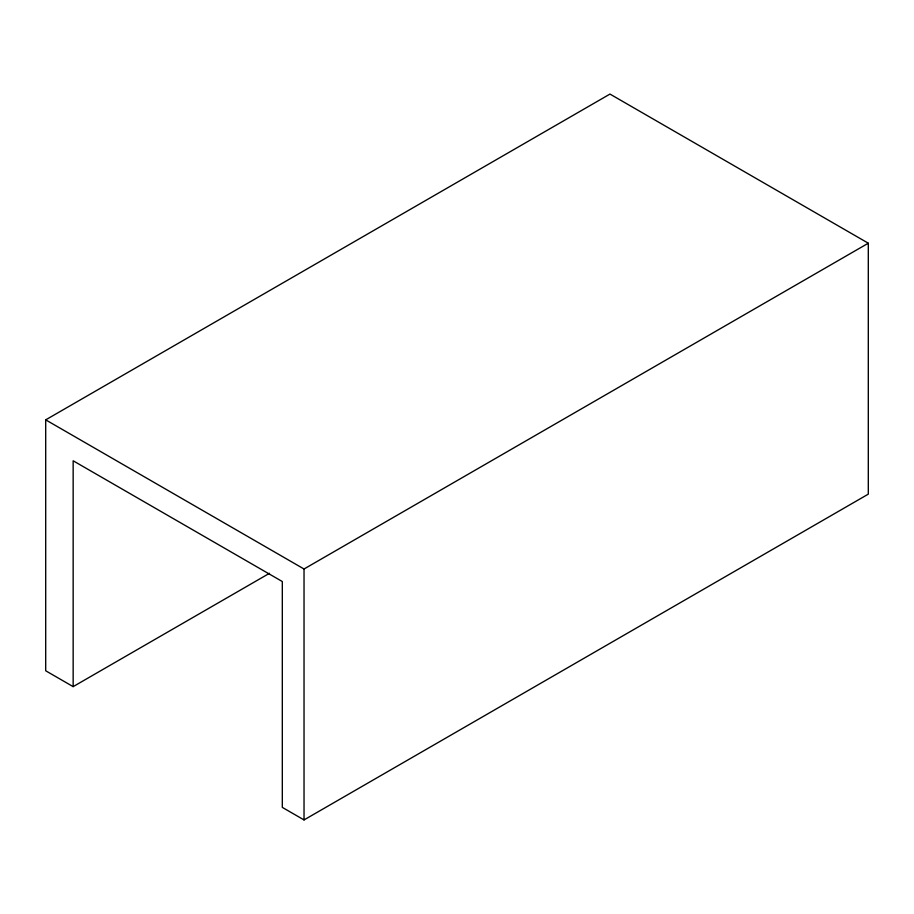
<?xml version="1.0" encoding="UTF-8"?>
<svg xmlns="http://www.w3.org/2000/svg" width="914" height="914" viewBox="0 0 914 914"><rect width="100%" height="100%" fill="white"/><g stroke="black" fill="none" stroke-linecap="round" stroke-linejoin="round"><path stroke-width="1.37" d="M45.7 419.857L609.969 94.073L868.3 243.215L868.3 494.143L304.031 819.927L282.312 807.382L282.312 581.533L73.154 460.782L73.154 686.631L45.7 670.785L45.7 419.857L304.031 568.999L868.3 243.215M73.154 686.631L269.481 573.295M304.031 568.999L304.031 819.927"/></g></svg>
